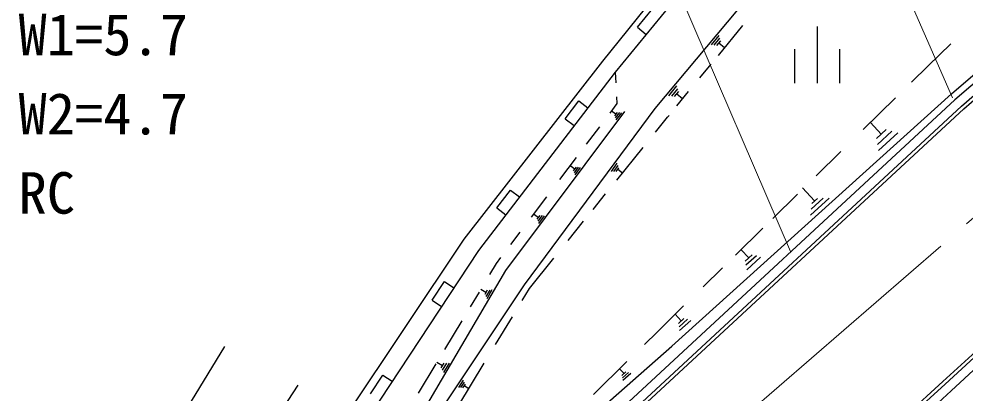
# Model space of a CAD drawing. Units: millimetres, scale not verified. Extents: x 40000 to 680000, y 20000 to 380000.
# Drawn here: x 239836 to 281606, y 276359 to 292893 of the extents above; entities that cross this region are included whole.
import ezdxf
from ezdxf.enums import TextEntityAlignment as Align

# ---------------------------------------------------------------- set-up
doc = ezdxf.new("R2010")
doc.units = ezdxf.units.MM
doc.header["$LTSCALE"] = 1000
doc.linetypes.add('CHAIN', pattern=[18.5, 12, -1.5, 3.5, -1.5])
for name, color, linetype, lineweight in [('M-BGD', 7, 'Continuous', 25), ('M-BMK', 2, 'CHAIN', 13), ('M-STR-STRC', 7, 'Continuous', 13)]:
    doc.layers.add(name, color=color, linetype=linetype, lineweight=lineweight)
doc.layers.add('M-STR-STR1', color=1, linetype='Continuous')
doc.styles.add('ＭＳ ゴシック', font='')
doc.styles.get('ＭＳ ゴシック').set_extended_font_data('MS Gothic')

msp = doc.modelspace()

# ---------------------------------------------------------------- linework, layer by layer
at = {"layer": 'M-BGD'}
for p, q in [((265620, 291022), (276327, 304423)), ((276418, 303041), (266155, 290542)), ((267924, 288940), (278438, 301501)), ((281005, 289588), (287492, 295131)), ((267137, 292526), (267821, 293359)), ((285211, 292811), (281151, 289311)), ((267137, 292526), (267524, 292208)), ((270713, 291282), (271795, 292601)), ((275071, 292558), (275071, 290058)), ((281450, 289032), (285433, 292531)), ((281551, 288921), (285528, 292415)), ((270404, 291751), (270744, 292155)), ((270533, 291737), (270782, 292036)), ((270651, 291715), (270821, 291917)), ((270978, 291613), (270742, 291820)), ((274071, 291558), (274071, 290058)), ((276071, 290058), (276071, 291558)), ((279973, 290821), (280971, 291791)), ((259487, 283161), (265620, 291022)), ((269892, 290282), (270389, 290887)), ((279241, 290101), (279973, 290821)), ((266155, 290542), (260131, 282663)), ((266155, 290542), (266183, 290073)), ((268528, 289497), (268883, 289929)), ((268658, 289483), (268932, 289808)), ((268664, 278425), (281005, 289588)), ((268785, 289459), (268969, 289679)), ((269132, 289354), (268878, 289574)), ((268884, 289053), (269398, 289679)), ((281151, 289311), (254731, 264813)), ((263951, 288482), (264553, 289270)), ((264553, 289270), (264950, 288966)), ((266238, 289156), (265919, 288733)), ((266220, 289446), (266238, 289156)), ((277112, 288007), (278539, 289410)), ((255008, 264514), (281450, 289032)), ((255101, 264396), (281551, 288921)), ((261338, 281769), (266584, 288795)), ((262152, 281135), (267924, 288940)), ((265993, 288831), (266190, 288692)), ((266244, 288764), (266125, 288613)), ((266345, 288755), (266159, 288525)), ((266435, 288748), (266194, 288437)), ((268472, 288552), (268536, 288630)), ((263951, 288482), (264348, 288178)), ((267937, 287888), (268472, 288552)), ((277434, 288322), (277907, 287806)), ((265464, 288129), (264885, 287361)), ((278116, 288001), (277688, 287613)), ((278378, 287932), (277740, 287349)), ((278638, 287853), (277781, 287077)), ((266234, 285773), (267397, 287217)), ((275027, 285957), (276116, 287028)), ((264441, 286773), (263701, 285791)), ((264168, 286415), (264374, 286265)), ((264430, 286346), (264308, 286185)), ((264530, 286337), (264343, 286098)), ((264620, 286331), (264375, 286000)), ((265991, 286156), (266252, 286514)), ((266103, 286155), (266294, 286415)), ((266203, 286147), (266327, 286317)), ((266475, 286076), (266271, 286236)), ((260939, 284542), (261541, 285330)), ((261541, 285330), (261938, 285027)), ((274435, 285432), (274965, 284852)), ((263123, 285024), (262446, 284126)), ((265180, 284466), (265738, 285157)), ((273112, 284074), (274208, 285152)), ((275605, 284972), (274775, 284222)), ((275345, 284972), (274805, 284482)), ((275085, 284962), (274835, 284732)), ((260939, 284542), (261336, 284239)), ((262559, 284284), (262765, 284134)), ((262831, 284213), (262698, 284045)), ((262931, 284205), (262742, 283955)), ((263031, 284196), (262775, 283857)), ((264083, 283103), (264764, 283949)), ((271470, 282459), (272671, 283641)), ((261950, 283469), (261541, 282926)), ((253894, 274770), (259487, 283161)), ((260131, 282663), (254683, 274403)), ((271714, 282696), (272052, 282328)), ((272199, 282463), (271894, 282195)), ((272394, 282417), (271930, 282005)), ((272577, 282362), (271964, 281805)), ((260910, 282089), (260613, 281595)), ((261101, 282343), (260910, 282089)), ((262374, 280982), (263451, 282319)), ((256574, 273669), (261338, 281769)), ((270044, 281058), (270897, 281896)), ((256985, 273383), (262152, 281135)), ((258079, 280460), (258624, 281286)), ((258624, 281286), (259041, 281011)), ((260149, 280823), (259761, 280177)), ((260227, 280946), (260456, 280811)), ((260514, 280902), (260398, 280720)), ((260618, 280913), (260453, 280629)), ((260720, 280915), (260495, 280529)), ((262051, 280448), (262374, 280982)), ((258079, 280460), (258497, 280185)), ((268011, 279058), (269179, 280207)), ((259384, 279550), (258620, 278280)), ((260874, 278501), (261619, 279733)), ((268800, 279843), (269071, 279548)), ((269193, 279658), (268948, 279439)), ((269348, 279618), (268980, 279280)), ((269492, 279571), (269001, 279124)), ((283647, 279645), (280620, 276864)), ((283749, 279535), (280722, 276754)), ((267452, 278509), (268011, 279058)), ((284141, 279399), (280998, 276465)), ((245111, 272179), (248932, 278420)), ((262453, 272985), (268664, 278425)), ((258246, 277658), (257465, 276359)), ((258281, 277718), (258530, 277580)), ((258590, 277681), (258469, 277469)), ((258711, 277678), (258521, 277368)), ((258823, 277678), (258573, 277267)), ((259254, 275820), (260380, 277682)), ((265195, 276291), (266678, 277748)), ((266356, 277431), (266551, 277221)), ((255355, 276330), (255900, 277156)), ((255900, 277156), (256317, 276881)), ((259253, 276601), (259468, 276937)), ((266636, 277297), (266454, 277138)), ((266742, 277267), (266475, 277032)), ((266847, 277227), (266494, 276917)), ((252154, 276716), (250425, 274061)), ((259345, 276604), (259512, 276847)), ((259435, 276597), (259547, 276759)), ((259691, 276549), (259491, 276678)), ((280620, 276864), (276061, 272697)), ((280722, 276754), (276161, 272586)), ((280998, 276465), (276490, 272351))]:
    msp.add_line(p, q, dxfattribs=at)
at = {"layer": 'M-BMK'}
msp.add_line((271467, 274996), (290282, 291310), dxfattribs=at)
at = {"layer": 'M-STR-STRC'}
for p, q in [((281055, 289405), (273442, 306817)), ((273900, 282612), (267234, 298138))]:
    msp.add_line(p, q, dxfattribs=at)

# ---------------------------------------------------------------- texts
at = {"layer": 'M-STR-STR1', "style": 'ＭＳ ゴシック'}
for s, p in [('W1=5.7', (239819, 290737)), ('W2=4.7', (239819, 287237)), ('RC', (239819, 283737))]:
    msp.add_text(s, height=1833, dxfattribs=at).set_placement(p, align=Align.BOTTOM_LEFT)

doc.saveas('drawing.dxf')
